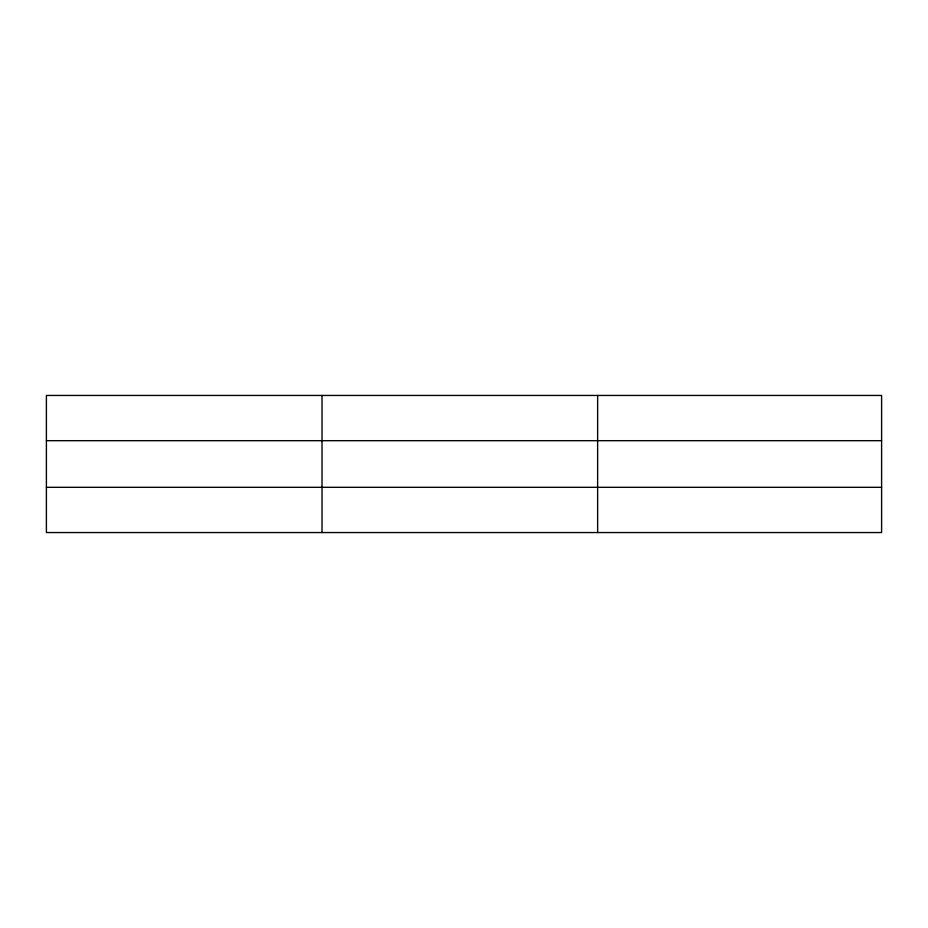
<?xml version="1.0" encoding="UTF-8"?>
<svg xmlns="http://www.w3.org/2000/svg" width="928" height="928" viewBox="0 0 928 928"><rect width="100%" height="100%" fill="white"/><g stroke="black" fill="none" stroke-linecap="round" stroke-linejoin="round"><path stroke-width="1.39" d="M322.016 395.444L322.016 532.556M597.632 395.444L597.632 532.556M881.6 487.316L881.6 532.556L46.4 532.556L46.4 395.444L881.6 395.444L881.6 487.316L46.4 487.316M46.4 440.684L881.6 440.684"/></g></svg>
